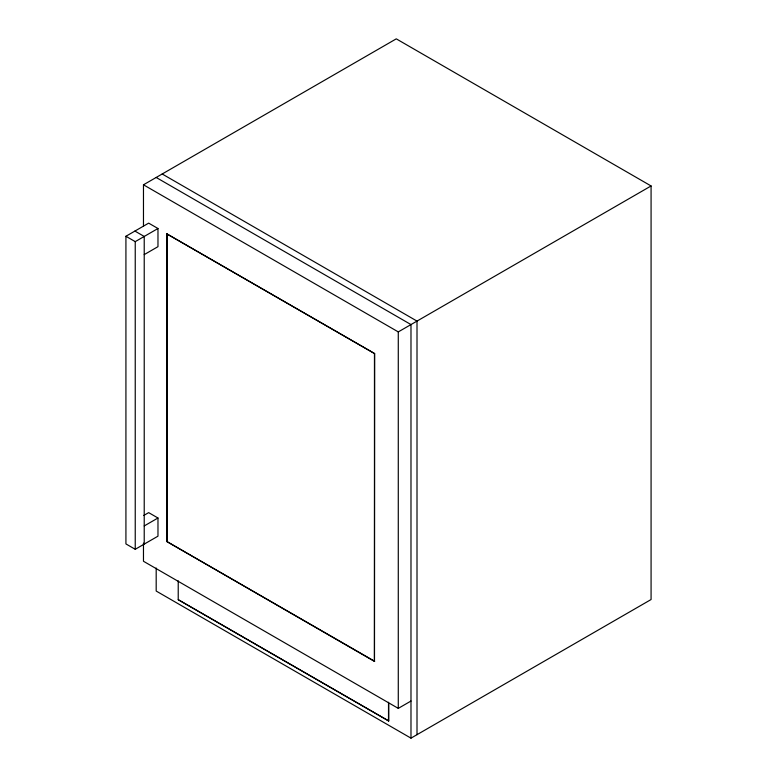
<?xml version="1.0" encoding="UTF-8"?>
<svg xmlns="http://www.w3.org/2000/svg" width="777" height="777" viewBox="0 0 777 777"><rect width="100%" height="100%" fill="white"/><g stroke="black" fill="none" stroke-linecap="round" stroke-linejoin="round"><path stroke-width="1.17" d="M143.473 225.961L143.473 184.8L396.27 38.85L651.077 185.956L651.077 599.533L410.984 738.15L156.187 591.044L156.187 567.997M143.755 515.462L148.669 512.626L157.974 518.006L157.974 536.169L135.237 549.29L125.923 543.919L125.923 236.266L148.669 223.135L157.974 228.506L157.974 246.668L144.221 254.613M125.923 236.266L135.237 241.637L157.974 228.506M166.87 233.887L374.669 353.613L374.456 661.402L166.87 541.55L166.87 233.887L374.669 353.613M143.473 184.8L398.28 331.905L651.077 185.956M144.221 525.942L157.974 518.006M166.87 541.55L374.669 661.276M178.224 580.837L178.224 599.689L388.723 720.978L388.723 703.302M143.473 543.104L143.473 561.266L398.28 708.371L410.984 701.039M178.224 599.689L388.723 720.978M162.199 173.99L417.006 321.095L417.006 734.673M156.187 177.467L410.984 324.572L410.984 738.15M134.916 231.07L144.221 236.451L144.221 544.104M398.28 331.905L398.28 708.371M388.51 702.243L388.51 721.095M374.456 353.739L374.456 661.402M167.084 233.77L167.084 541.423M135.237 241.637L135.237 549.29"/></g></svg>
